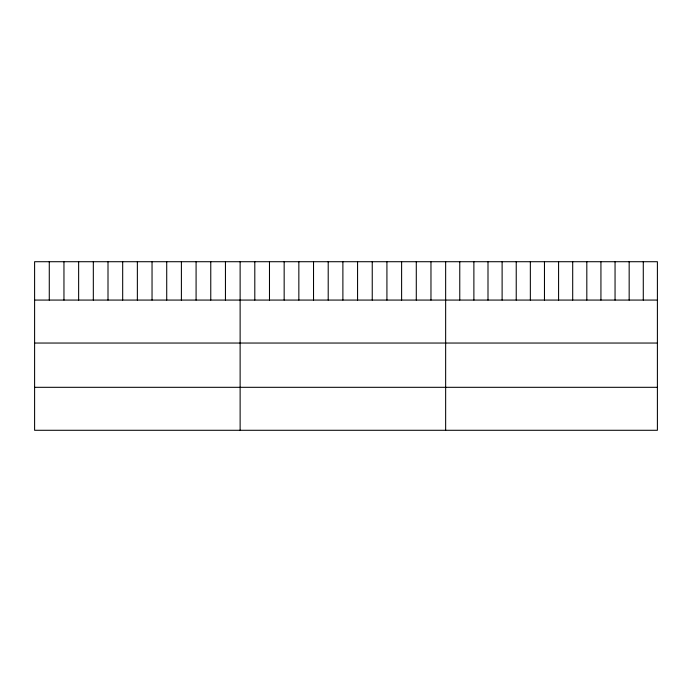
<?xml version="1.0" encoding="UTF-8"?>
<svg xmlns="http://www.w3.org/2000/svg" width="692" height="692" viewBox="0 0 692 692"><rect width="100%" height="100%" fill="white"/><g stroke="black" fill="none" stroke-linecap="round" stroke-linejoin="round"><path stroke-width="1.04" d="M657.4 300.068L657.4 430.286L34.6 430.286L34.6 261.714L657.4 261.714L657.4 300.068L34.6 300.068M34.6 343.042L657.4 343.042M34.6 387.312L657.4 387.312M643.283 261.714L643.283 300.068M629.166 261.714L629.166 300.068M615.05 261.714L615.05 300.068M600.933 261.714L600.933 300.068M586.816 261.714L586.816 300.068M572.699 261.714L572.699 300.068M558.582 261.714L558.582 300.068M544.466 261.714L544.466 300.068M530.349 261.714L530.349 300.068M516.232 261.714L516.232 300.068M502.115 261.714L502.115 300.068M487.998 261.714L487.998 300.068M473.882 261.714L473.882 300.068M459.765 261.714L459.765 300.068M445.648 261.714L445.648 430.286M430.969 261.714L430.969 300.068M416.29 261.714L416.29 300.068M401.611 261.714L401.611 300.068M386.923 261.714L386.923 300.068M372.244 261.714L372.244 300.068M357.565 261.714L357.565 300.068M342.886 261.714L342.886 300.068M328.207 261.714L328.207 300.068M313.528 261.714L313.528 300.068M298.849 261.714L298.849 300.068M284.161 261.714L284.161 300.068M269.482 261.714L269.482 300.068M254.803 261.714L254.803 300.068M240.124 261.714L240.124 430.286M225.445 261.714L225.445 300.068M210.766 261.714L210.766 300.068M196.087 261.714L196.087 300.068M181.399 261.714L181.399 300.068M166.72 261.714L166.72 300.068M152.041 261.714L152.041 300.068M137.362 261.714L137.362 300.068M122.683 261.714L122.683 300.068M108.004 261.714L108.004 300.068M93.325 261.714L93.325 300.068M78.637 261.714L78.637 300.068M63.958 261.714L63.958 300.068M49.279 261.714L49.279 300.068"/></g></svg>
